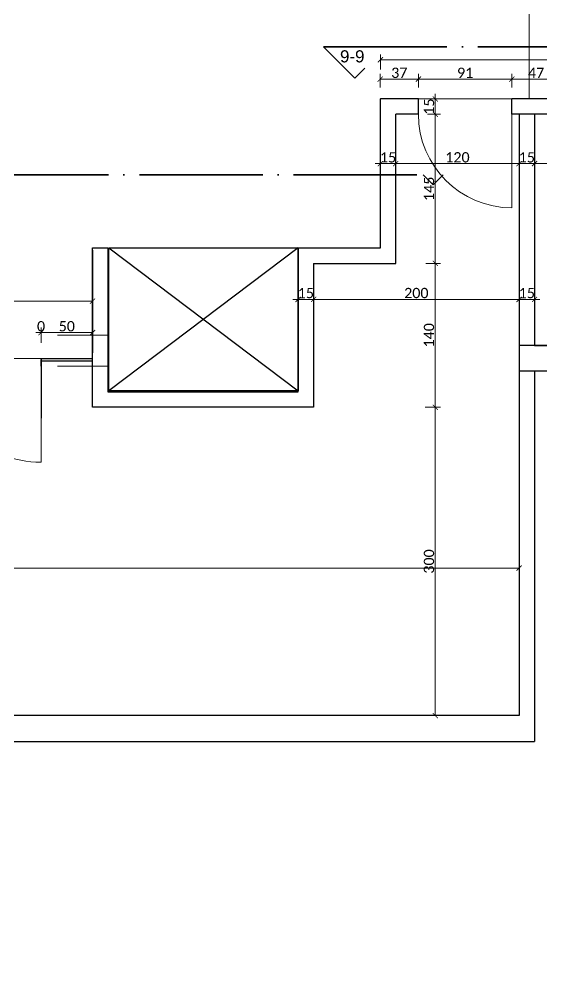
# Model space of a CAD drawing. Header units: centimetres. Extents: x -26724 to 60145, y -23645 to 6771.
# Drawn here: x -19306 to -18798, y 3697 to 4633 of the extents above; entities that cross this region are included whole.
import ezdxf

# ---------------------------------------------------------------- set-up
doc = ezdxf.new("R2010")
doc.units = ezdxf.units.CM
doc.linetypes.add('ACAD_ISO04W100', pattern=[30, 24, -3, 0, -3])
doc.linetypes.add('DALEKOVOD_VN', pattern=[5, 2.5, -2.5])
doc.layers.add('3.IZGLED 2', color=7, linetype='Continuous', lineweight=9, true_color=0x4a4a4a)
doc.layers.add('IZGLED 2', color=253, linetype='Continuous', lineweight=9, true_color=0x828282)
for name, color, linetype, lineweight in [('4.KOTE', 88, 'Continuous', 15), ('namjestaj', 150, 'Continuous', 5), ('prozori', 140, 'Continuous', 13), ('vrata', 83, 'Continuous', 18), ('zid', 7, 'Continuous', 40)]:
    doc.layers.add(name, color=color, linetype=linetype, lineweight=lineweight)
doc.styles.add('0.15', font='arial.ttf', dxfattribs={"height": 0.15})
doc.styles.get("Standard").update_dxf_attribs({"font": 'calibri.ttf'})
doc.dimstyles.new('ja 1 50', dxfattribs={"dimtxt": 10, "dimasz": 5, "dimexe": 5, "dimexo": 5, "dimgap": 1, "dimtad": 1, "dimdec": 0, "dimtxsty": 'Standard', "dimblk": 'ARCHTICK', "dimcen": 2.5, "dimclrd": 256, "dimclrt": 7, "dimadec": 0, "dimazin": 0, "dimtfac": 1, "dimtdec": 0, "dimtix": 1, "dimtmove": 1, "dimatfit": 3, "dimldrblk": 'ARCHTICK', "dimfxl": 10, "dimfxlon": 1, "dimlwd": 0, "dimlwe": 9, "dimarcsym": 0})

# ---------------------------------------------------------------- blocks, each defined once
blk = doc.blocks.new('_ArchTick')
at = {"color": 0, "linetype": 'ByBlock', "const_width": 0.15}
blk.add_lwpolyline([(-0.5, -0.5), (0.5, 0.5)], dxfattribs=at)
blk = doc.blocks.new('*D2937')
at = {"layer": '4.KOTE', "color": 0, "lineweight": 9, "transparency": 16777216}
for p, q in [((-19295.07, 5897.75), (-19295.07, 5884.44)), ((-19200.07, 5879.44), (-19200.07, 5894.44))]:
    blk.add_line(p, q, dxfattribs=at)
at = {"layer": '4.KOTE', "lineweight": 0, "transparency": 16777216}
blk.add_line((-19200.07, 5889.44), (-19295.07, 5889.44), dxfattribs=at)
at = {"layer": 'Defpoints', "color": 0, "lineweight": 50, "transparency": 16777216}
for p in [(-19295.07, 5910.46, 13.5), (-19295.07, 5889.44), (-19200.07, 3696.58, 13.5)]:
    blk.add_point(p, dxfattribs=at)
at = {"layer": '4.KOTE', "lineweight": 0, "transparency": 16777216, "xscale": 5, "yscale": 5, "zscale": 5, "rotation": 180}
blk.add_blockref('_ArchTick', (-19295.07, 5889.44), dxfattribs=at)
at = {"layer": '4.KOTE', "lineweight": 0, "transparency": 16777216, "xscale": 5, "yscale": 5, "zscale": 5}
blk.add_blockref('_ArchTick', (-19200.07, 5889.44), dxfattribs=at)
at = {"layer": '4.KOTE', "color": 7, "transparency": 16777216, "insert": (-19247.57, 5895.56), "char_height": 10, "attachment_point": 5}
blk.add_mtext('95', dxfattribs=at)
blk = doc.blocks.new('*D3062')
at = {"layer": '4.KOTE', "color": 0, "lineweight": 9, "transparency": 16777216}
for p, q in [((-19837.98, 4349.12), (-19837.98, 4363.7)), ((-19235.07, 4349.12), (-19235.07, 4363.7))]:
    blk.add_line(p, q, dxfattribs=at)
at = {"layer": '4.KOTE', "lineweight": 0, "transparency": 16777216}
blk.add_line((-19837.98, 4358.7), (-19235.07, 4358.7), dxfattribs=at)
at = {"layer": 'Defpoints', "color": 0, "lineweight": 50, "transparency": 16777216}
for p in [(-19235.07, 4358.7), (-19837.98, 4308.42, 13.5), (-19235.07, 4308.42, 13.5)]:
    blk.add_point(p, dxfattribs=at)
at = {"layer": '4.KOTE', "lineweight": 0, "transparency": 16777216, "xscale": 5, "yscale": 5, "zscale": 5, "rotation": 180}
blk.add_blockref('_ArchTick', (-19837.98, 4358.7), dxfattribs=at)
at = {"layer": '4.KOTE', "lineweight": 0, "transparency": 16777216, "xscale": 5, "yscale": 5, "zscale": 5}
blk.add_blockref('_ArchTick', (-19235.07, 4358.7), dxfattribs=at)
at = {"layer": '4.KOTE', "color": 7, "transparency": 16777216, "insert": (-19536.53, 4364.82), "char_height": 10, "attachment_point": 5}
blk.add_mtext('603', dxfattribs=at)
blk = doc.blocks.new('*D3066')
at = {"layer": '4.KOTE', "color": 0, "lineweight": 9, "transparency": 16777216}
for p, q in [((-19851.49, 4458.43), (-19866.49, 4458.43)), ((-19854.88, 4308.43), (-19866.49, 4308.43))]:
    blk.add_line(p, q, dxfattribs=at)
at = {"layer": '4.KOTE', "lineweight": 0, "transparency": 16777216}
blk.add_line((-19861.49, 4458.43), (-19861.49, 4308.43), dxfattribs=at)
at = {"layer": 'Defpoints', "color": 0, "lineweight": 50, "transparency": 16777216}
for p in [(0, 4458.43, 13.5), (-19861.49, 4308.43), (-19849.98, 4308.43, 13.5)]:
    blk.add_point(p, dxfattribs=at)
at = {"layer": '4.KOTE', "lineweight": 0, "transparency": 16777216, "xscale": 5, "yscale": 5, "zscale": 5}
for p, rotation in [((-19861.49, 4458.43), 90), ((-19861.49, 4308.43), 270)]:
    blk.add_blockref('_ArchTick', p, dxfattribs=dict(at, rotation=rotation))
at = {"layer": '4.KOTE', "color": 7, "transparency": 16777216, "insert": (-19867.61, 4383.43), "char_height": 10, "attachment_point": 5, "rotation": 90}
blk.add_mtext('150', dxfattribs=at)
blk = doc.blocks.new('*D3069')
at = {"layer": '4.KOTE', "color": 0, "lineweight": 9, "transparency": 16777216}
for p, q in [((-19656.35, 4628.46), (-19671.35, 4628.46)), ((-19666.35, 4563.46), (-19671.35, 4563.46))]:
    blk.add_line(p, q, dxfattribs=at)
at = {"layer": '4.KOTE', "lineweight": 0, "transparency": 16777216}
blk.add_line((-19666.35, 4628.46), (-19666.35, 4563.46), dxfattribs=at)
at = {"layer": 'Defpoints', "color": 0, "lineweight": 50, "transparency": 16777216}
for p in [(0, 4628.46, 40.5), (-19666.35, 4563.46), (-19666.35, 4563.46)]:
    blk.add_point(p, dxfattribs=at)
at = {"layer": '4.KOTE', "lineweight": 0, "transparency": 16777216, "xscale": 5, "yscale": 5, "zscale": 5}
for p, rotation in [((-19666.35, 4628.46), 90), ((-19666.35, 4563.46), 270)]:
    blk.add_blockref('_ArchTick', p, dxfattribs=dict(at, rotation=rotation))
at = {"layer": '4.KOTE', "color": 7, "transparency": 16777216, "insert": (-19672.47, 4595.96), "char_height": 10, "attachment_point": 5, "rotation": 90}
blk.add_mtext('65', dxfattribs=at)
blk = doc.blocks.new('*D3072')
at = {"layer": '4.KOTE', "color": 0, "lineweight": 9, "transparency": 16777216}
for p, q in [((-19990.07, 4089.09), (-19990.07, 4104.03)), ((-18820.07, 4089.09), (-18820.07, 4104.03))]:
    blk.add_line(p, q, dxfattribs=at)
at = {"layer": '4.KOTE', "lineweight": 0, "transparency": 16777216}
blk.add_line((-19990.07, 4099.03), (-18820.07, 4099.03), dxfattribs=at)
at = {"layer": 'Defpoints', "color": 0, "lineweight": 50, "transparency": 16777216}
for p in [(-18820.07, 4099.03), (-19990.07, 3955.49, 13.5), (-18820.07, 3955.49, 13.5)]:
    blk.add_point(p, dxfattribs=at)
at = {"layer": '4.KOTE', "lineweight": 0, "transparency": 16777216, "xscale": 5, "yscale": 5, "zscale": 5, "rotation": 180}
blk.add_blockref('_ArchTick', (-19990.07, 4099.03), dxfattribs=at)
at = {"layer": '4.KOTE', "lineweight": 0, "transparency": 16777216, "xscale": 5, "yscale": 5, "zscale": 5}
blk.add_blockref('_ArchTick', (-18820.07, 4099.03), dxfattribs=at)
at = {"layer": '4.KOTE', "color": 7, "transparency": 16777216, "insert": (-19405.07, 4105.15), "char_height": 10, "attachment_point": 5}
blk.add_mtext('1170', dxfattribs=at)
blk = doc.blocks.new('*D3073')
at = {"layer": '4.KOTE', "color": 0, "lineweight": 9, "transparency": 16777216}
for p, q in [((-18955.18, 4566.62), (-18955.18, 4579.72)), ((-18918.07, 4566.62), (-18918.07, 4579.72))]:
    blk.add_line(p, q, dxfattribs=at)
at = {"layer": '4.KOTE', "lineweight": 0, "transparency": 16777216}
blk.add_line((-18955.18, 4574.72), (-18918.07, 4574.72), dxfattribs=at)
at = {"layer": 'Defpoints', "color": 0, "lineweight": 50, "transparency": 16777216}
for p in [(-18918.07, 4574.72), (-18955.18, 4555.46, 13.5), (-18918.07, 4555.46, 13.5)]:
    blk.add_point(p, dxfattribs=at)
at = {"layer": '4.KOTE', "lineweight": 0, "transparency": 16777216, "xscale": 5, "yscale": 5, "zscale": 5, "rotation": 180}
blk.add_blockref('_ArchTick', (-18955.18, 4574.72), dxfattribs=at)
at = {"layer": '4.KOTE', "lineweight": 0, "transparency": 16777216, "xscale": 5, "yscale": 5, "zscale": 5}
blk.add_blockref('_ArchTick', (-18918.07, 4574.72), dxfattribs=at)
at = {"layer": '4.KOTE', "color": 7, "transparency": 16777216, "insert": (-18936.63, 4580.85), "char_height": 10, "attachment_point": 5}
blk.add_mtext('37', dxfattribs=at)
blk = doc.blocks.new('*D3074')
at = {"layer": '4.KOTE', "color": 0, "lineweight": 9, "transparency": 16777216}
for p, q in [((-18918.07, 4566.62), (-18918.07, 4579.72)), ((-18827.07, 4566.62), (-18827.07, 4579.72))]:
    blk.add_line(p, q, dxfattribs=at)
at = {"layer": '4.KOTE', "lineweight": 0, "transparency": 16777216}
blk.add_line((-18918.07, 4574.72), (-18827.07, 4574.72), dxfattribs=at)
at = {"layer": 'Defpoints', "color": 0, "lineweight": 50, "transparency": 16777216}
for p in [(-18827.07, 4574.72), (-18918.07, 4555.46, 13.5), (-18827.07, 4555.46, 13.5)]:
    blk.add_point(p, dxfattribs=at)
at = {"layer": '4.KOTE', "lineweight": 0, "transparency": 16777216, "xscale": 5, "yscale": 5, "zscale": 5, "rotation": 180}
blk.add_blockref('_ArchTick', (-18918.07, 4574.72), dxfattribs=at)
at = {"layer": '4.KOTE', "lineweight": 0, "transparency": 16777216, "xscale": 5, "yscale": 5, "zscale": 5}
blk.add_blockref('_ArchTick', (-18827.07, 4574.72), dxfattribs=at)
at = {"layer": '4.KOTE', "color": 7, "transparency": 16777216, "insert": (-18872.57, 4580.85), "char_height": 10, "attachment_point": 5}
blk.add_mtext('91', dxfattribs=at)
blk = doc.blocks.new('*D3075')
at = {"layer": '4.KOTE', "color": 0, "lineweight": 9, "transparency": 16777216}
for p, q in [((-18827.07, 4566.62), (-18827.07, 4579.72)), ((-18780.07, 4566.62), (-18780.07, 4579.72))]:
    blk.add_line(p, q, dxfattribs=at)
at = {"layer": '4.KOTE', "lineweight": 0, "transparency": 16777216}
blk.add_line((-18827.07, 4574.72), (-18780.07, 4574.72), dxfattribs=at)
at = {"layer": 'Defpoints', "color": 0, "lineweight": 50, "transparency": 16777216}
for p in [(-18780.07, 4574.72), (-18827.07, 4555.46, 13.5), (-18780.07, 4555.46, 13.5)]:
    blk.add_point(p, dxfattribs=at)
at = {"layer": '4.KOTE', "lineweight": 0, "transparency": 16777216, "xscale": 5, "yscale": 5, "zscale": 5, "rotation": 180}
blk.add_blockref('_ArchTick', (-18827.07, 4574.72), dxfattribs=at)
at = {"layer": '4.KOTE', "lineweight": 0, "transparency": 16777216, "xscale": 5, "yscale": 5, "zscale": 5}
blk.add_blockref('_ArchTick', (-18780.07, 4574.72), dxfattribs=at)
at = {"layer": '4.KOTE', "color": 7, "transparency": 16777216, "insert": (-18803.57, 4580.75), "char_height": 10, "attachment_point": 5}
blk.add_mtext('47', dxfattribs=at)
blk = doc.blocks.new('*D3078')
at = {"layer": '4.KOTE', "color": 0, "lineweight": 9, "transparency": 16777216}
for p, q in [((-18955.07, 4584.22), (-18955.07, 4598.53)), ((-18570.07, 4584.22), (-18570.07, 4598.53))]:
    blk.add_line(p, q, dxfattribs=at)
at = {"layer": '4.KOTE', "lineweight": 0, "transparency": 16777216}
blk.add_line((-18570.07, 4593.53), (-18955.07, 4593.53), dxfattribs=at)
at = {"layer": 'Defpoints', "color": 0, "lineweight": 50, "transparency": 16777216}
for p in [(-18955.07, 4593.53), (-18955.07, 4555.46, 13.5), (-18570.07, 4555.46, 13.5)]:
    blk.add_point(p, dxfattribs=at)
at = {"layer": '4.KOTE', "lineweight": 0, "transparency": 16777216, "xscale": 5, "yscale": 5, "zscale": 5, "rotation": 180}
blk.add_blockref('_ArchTick', (-18955.07, 4593.53), dxfattribs=at)
at = {"layer": '4.KOTE', "lineweight": 0, "transparency": 16777216, "xscale": 5, "yscale": 5, "zscale": 5}
blk.add_blockref('_ArchTick', (-18570.07, 4593.53), dxfattribs=at)
at = {"layer": '4.KOTE', "color": 7, "transparency": 16777216, "insert": (-18762.57, 4599.65), "char_height": 10, "attachment_point": 5}
blk.add_mtext('385', dxfattribs=at)
blk = doc.blocks.new('*D3080')
at = {"layer": '4.KOTE', "color": 0, "lineweight": 9, "transparency": 16777216}
for p, q in [((-18805.07, 4502.02), (-18805.07, 4487.48)), ((-18585.17, 4502.02), (-18585.17, 4487.48))]:
    blk.add_line(p, q, dxfattribs=at)
at = {"layer": '4.KOTE', "lineweight": 0, "transparency": 16777216}
blk.add_line((-18585.17, 4492.48), (-18805.07, 4492.48), dxfattribs=at)
at = {"layer": 'Defpoints', "color": 0, "lineweight": 50, "transparency": 16777216}
for p in [(-18805.07, 4540.46, 13.5), (-18585.17, 4540.46, 13.5), (-18805.07, 4492.48)]:
    blk.add_point(p, dxfattribs=at)
at = {"layer": '4.KOTE', "lineweight": 0, "transparency": 16777216, "xscale": 5, "yscale": 5, "zscale": 5, "rotation": 180}
blk.add_blockref('_ArchTick', (-18805.07, 4492.48), dxfattribs=at)
at = {"layer": '4.KOTE', "lineweight": 0, "transparency": 16777216, "xscale": 5, "yscale": 5, "zscale": 5}
blk.add_blockref('_ArchTick', (-18585.17, 4492.48), dxfattribs=at)
at = {"layer": '4.KOTE', "color": 7, "transparency": 16777216, "insert": (-18695.12, 4498.6), "char_height": 10, "attachment_point": 5}
blk.add_mtext('220', dxfattribs=at)
blk = doc.blocks.new('*D3081')
at = {"layer": '4.KOTE', "color": 0, "lineweight": 9, "transparency": 16777216}
for p, q in [((-18820.07, 4502.02), (-18820.07, 4487.48)), ((-18805.07, 4502.02), (-18805.07, 4487.48))]:
    blk.add_line(p, q, dxfattribs=at)
at = {"layer": '4.KOTE', "lineweight": 0, "transparency": 16777216}
for p, q in [((-18820.07, 4492.48), (-18825.07, 4492.48)), ((-18805.07, 4492.48), (-18820.07, 4492.48)), ((-18805.07, 4492.48), (-18800.07, 4492.48))]:
    blk.add_line(p, q, dxfattribs=at)
at = {"layer": 'Defpoints', "color": 0, "lineweight": 50, "transparency": 16777216}
for p in [(-18820.07, 4540.46, 13.5), (-18805.07, 4540.46, 13.5), (-18820.07, 4492.48)]:
    blk.add_point(p, dxfattribs=at)
at = {"layer": '4.KOTE', "lineweight": 0, "transparency": 16777216, "xscale": 5, "yscale": 5, "zscale": 5}
blk.add_blockref('_ArchTick', (-18820.07, 4492.48), dxfattribs=at)
at = {"layer": '4.KOTE', "lineweight": 0, "transparency": 16777216, "xscale": 5, "yscale": 5, "zscale": 5, "rotation": 180}
blk.add_blockref('_ArchTick', (-18805.07, 4492.48), dxfattribs=at)
at = {"layer": '4.KOTE', "color": 7, "transparency": 16777216, "insert": (-18812.57, 4498.56), "char_height": 10, "attachment_point": 5}
blk.add_mtext('15', dxfattribs=at)
blk = doc.blocks.new('*D3082')
at = {"layer": '4.KOTE', "color": 0, "lineweight": 9, "transparency": 16777216}
for p, q in [((-18940.07, 4502.02), (-18940.07, 4487.48)), ((-18820.07, 4502.02), (-18820.07, 4487.48))]:
    blk.add_line(p, q, dxfattribs=at)
at = {"layer": '4.KOTE', "lineweight": 0, "transparency": 16777216}
blk.add_line((-18820.07, 4492.48), (-18940.07, 4492.48), dxfattribs=at)
at = {"layer": 'Defpoints', "color": 0, "lineweight": 50, "transparency": 16777216}
for p in [(-18940.07, 4540.46, 13.5), (-18820.07, 4540.46, 13.5), (-18940.07, 4492.48)]:
    blk.add_point(p, dxfattribs=at)
at = {"layer": '4.KOTE', "lineweight": 0, "transparency": 16777216, "xscale": 5, "yscale": 5, "zscale": 5, "rotation": 180}
blk.add_blockref('_ArchTick', (-18940.07, 4492.48), dxfattribs=at)
at = {"layer": '4.KOTE', "lineweight": 0, "transparency": 16777216, "xscale": 5, "yscale": 5, "zscale": 5}
blk.add_blockref('_ArchTick', (-18820.07, 4492.48), dxfattribs=at)
at = {"layer": '4.KOTE', "color": 7, "transparency": 16777216, "insert": (-18880.07, 4498.6), "char_height": 10, "attachment_point": 5}
blk.add_mtext('120', dxfattribs=at)
blk = doc.blocks.new('*D3083')
at = {"layer": '4.KOTE', "color": 0, "lineweight": 9, "transparency": 16777216}
for p, q in [((-18955.07, 4502.02), (-18955.07, 4487.48)), ((-18940.07, 4502.02), (-18940.07, 4487.48))]:
    blk.add_line(p, q, dxfattribs=at)
at = {"layer": '4.KOTE', "lineweight": 0, "transparency": 16777216}
for p, q in [((-18955.07, 4492.48), (-18960.07, 4492.48)), ((-18940.07, 4492.48), (-18955.07, 4492.48)), ((-18940.07, 4492.48), (-18935.07, 4492.48))]:
    blk.add_line(p, q, dxfattribs=at)
at = {"layer": 'Defpoints', "color": 0, "lineweight": 50, "transparency": 16777216}
for p in [(-18955.07, 4540.5, 13.5), (-18940.07, 4540.46, 13.5), (-18955.07, 4492.48)]:
    blk.add_point(p, dxfattribs=at)
at = {"layer": '4.KOTE', "lineweight": 0, "transparency": 16777216, "xscale": 5, "yscale": 5, "zscale": 5}
blk.add_blockref('_ArchTick', (-18955.07, 4492.48), dxfattribs=at)
at = {"layer": '4.KOTE', "lineweight": 0, "transparency": 16777216, "xscale": 5, "yscale": 5, "zscale": 5, "rotation": 180}
blk.add_blockref('_ArchTick', (-18940.07, 4492.48), dxfattribs=at)
at = {"layer": '4.KOTE', "color": 7, "transparency": 16777216, "insert": (-18947.57, 4498.56), "char_height": 10, "attachment_point": 5}
blk.add_mtext('15', dxfattribs=at)
blk = doc.blocks.new('*D3084')
at = {"layer": '4.KOTE', "color": 0, "lineweight": 9, "transparency": 16777216}
for p, q in [((-19035.07, 4370.46), (-19035.07, 4355.46)), ((-19020.07, 4369.48), (-19020.07, 4355.46))]:
    blk.add_line(p, q, dxfattribs=at)
at = {"layer": '4.KOTE', "lineweight": 0, "transparency": 16777216}
for p, q in [((-19035.07, 4360.46), (-19040.07, 4360.46)), ((-19035.07, 4360.46), (-19020.07, 4360.46)), ((-19020.07, 4360.46), (-19015.07, 4360.46))]:
    blk.add_line(p, q, dxfattribs=at)
at = {"layer": 'Defpoints', "color": 0, "lineweight": 50, "transparency": 16777216}
for p in [(-19035.07, 4391.01), (-19020.07, 4391.01, 13.5), (-19020.07, 4360.46)]:
    blk.add_point(p, dxfattribs=at)
at = {"layer": '4.KOTE', "lineweight": 0, "transparency": 16777216, "xscale": 5, "yscale": 5, "zscale": 5}
blk.add_blockref('_ArchTick', (-19035.07, 4360.46), dxfattribs=at)
at = {"layer": '4.KOTE', "lineweight": 0, "transparency": 16777216, "xscale": 5, "yscale": 5, "zscale": 5, "rotation": 180}
blk.add_blockref('_ArchTick', (-19020.07, 4360.46), dxfattribs=at)
at = {"layer": '4.KOTE', "color": 7, "transparency": 16777216, "insert": (-19027.57, 4366.54), "char_height": 10, "attachment_point": 5}
blk.add_mtext('15', dxfattribs=at)
blk = doc.blocks.new('*D3085')
at = {"layer": '4.KOTE', "color": 0, "lineweight": 9, "transparency": 16777216}
for p, q in [((-19020.07, 4369.48), (-19020.07, 4355.46)), ((-18820.07, 4365.24), (-18820.07, 4355.46))]:
    blk.add_line(p, q, dxfattribs=at)
at = {"layer": '4.KOTE', "lineweight": 0, "transparency": 16777216}
blk.add_line((-19020.07, 4360.46), (-18820.07, 4360.46), dxfattribs=at)
at = {"layer": 'Defpoints', "color": 0, "lineweight": 50, "transparency": 16777216}
for p in [(-19020.07, 4391.01, 13.5), (-18820.07, 4368.74, 13.5), (-18820.07, 4360.46)]:
    blk.add_point(p, dxfattribs=at)
at = {"layer": '4.KOTE', "lineweight": 0, "transparency": 16777216, "xscale": 5, "yscale": 5, "zscale": 5, "rotation": 180}
blk.add_blockref('_ArchTick', (-19020.07, 4360.46), dxfattribs=at)
at = {"layer": '4.KOTE', "lineweight": 0, "transparency": 16777216, "xscale": 5, "yscale": 5, "zscale": 5}
blk.add_blockref('_ArchTick', (-18820.07, 4360.46), dxfattribs=at)
at = {"layer": '4.KOTE', "color": 7, "transparency": 16777216, "insert": (-18920.07, 4366.58), "char_height": 10, "attachment_point": 5}
blk.add_mtext('200', dxfattribs=at)
blk = doc.blocks.new('*D3086')
at = {"layer": '4.KOTE', "color": 0, "lineweight": 9, "transparency": 16777216}
for p, q in [((-18820.07, 4365.24), (-18820.07, 4355.46)), ((-18805.07, 4358.72), (-18805.07, 4355.46))]:
    blk.add_line(p, q, dxfattribs=at)
at = {"layer": '4.KOTE', "lineweight": 0, "transparency": 16777216}
for p, q in [((-18820.07, 4360.46), (-18825.07, 4360.46)), ((-18820.07, 4360.46), (-18805.07, 4360.46)), ((-18805.07, 4360.46), (-18800.07, 4360.46))]:
    blk.add_line(p, q, dxfattribs=at)
at = {"layer": 'Defpoints', "color": 0, "lineweight": 50, "transparency": 16777216}
for p in [(-18820.07, 4368.74, 13.5), (-18805.07, 4360.46, 13.5), (-18805.07, 4360.46)]:
    blk.add_point(p, dxfattribs=at)
at = {"layer": '4.KOTE', "lineweight": 0, "transparency": 16777216, "xscale": 5, "yscale": 5, "zscale": 5}
blk.add_blockref('_ArchTick', (-18820.07, 4360.46), dxfattribs=at)
at = {"layer": '4.KOTE', "lineweight": 0, "transparency": 16777216, "xscale": 5, "yscale": 5, "zscale": 5, "rotation": 180}
blk.add_blockref('_ArchTick', (-18805.07, 4360.46), dxfattribs=at)
at = {"layer": '4.KOTE', "color": 7, "transparency": 16777216, "insert": (-18812.57, 4366.54), "char_height": 10, "attachment_point": 5}
blk.add_mtext('15', dxfattribs=at)
blk = doc.blocks.new('*D3087')
at = {"layer": '4.KOTE', "lineweight": 0, "transparency": 16777216}
for p, q in [((-18901.62, 4555.46), (-18901.62, 4560.46)), ((-18901.62, 4555.46), (-18901.62, 4540.46)), ((-18901.62, 4540.46), (-18901.62, 4535.46))]:
    blk.add_line(p, q, dxfattribs=at)
at = {"layer": '4.KOTE', "color": 0, "lineweight": 9, "transparency": 16777216}
for p, q in [((-18909.32, 4555.46), (-18896.62, 4555.46)), ((-18909.32, 4540.46), (-18896.62, 4540.46))]:
    blk.add_line(p, q, dxfattribs=at)
at = {"layer": 'Defpoints', "color": 0, "lineweight": 50, "transparency": 16777216}
for p in [(-18918.07, 4555.46, 13.5), (-18918.07, 4540.46, 13.5), (-18901.62, 4540.46)]:
    blk.add_point(p, dxfattribs=at)
at = {"layer": '4.KOTE', "lineweight": 0, "transparency": 16777216, "xscale": 5, "yscale": 5, "zscale": 5}
for p, rotation in [((-18901.62, 4555.46), 270), ((-18901.62, 4540.46), 90)]:
    blk.add_blockref('_ArchTick', p, dxfattribs=dict(at, rotation=rotation))
at = {"layer": '4.KOTE', "color": 7, "transparency": 16777216, "insert": (-18907.71, 4547.96), "char_height": 10, "attachment_point": 5, "rotation": 90}
blk.add_mtext('15', dxfattribs=at)
blk = doc.blocks.new('*D3088')
at = {"layer": '4.KOTE', "color": 0, "lineweight": 9, "transparency": 16777216}
for p, q in [((-18909.32, 4540.46), (-18896.62, 4540.46)), ((-18910.95, 4395.46), (-18896.62, 4395.46))]:
    blk.add_line(p, q, dxfattribs=at)
at = {"layer": '4.KOTE', "lineweight": 0, "transparency": 16777216}
blk.add_line((-18901.62, 4540.46), (-18901.62, 4395.46), dxfattribs=at)
at = {"layer": 'Defpoints', "color": 0, "lineweight": 50, "transparency": 16777216}
for p in [(-18918.07, 4540.46, 13.5), (-18940.07, 4395.46, 13.5), (-18901.62, 4395.46)]:
    blk.add_point(p, dxfattribs=at)
at = {"layer": '4.KOTE', "lineweight": 0, "transparency": 16777216, "xscale": 5, "yscale": 5, "zscale": 5}
for p, rotation in [((-18901.62, 4540.46), 90), ((-18901.62, 4395.46), 270)]:
    blk.add_blockref('_ArchTick', p, dxfattribs=dict(at, rotation=rotation))
at = {"layer": '4.KOTE', "color": 7, "transparency": 16777216, "insert": (-18907.71, 4467.96), "char_height": 10, "attachment_point": 5, "rotation": 90}
blk.add_mtext('145', dxfattribs=at)
blk = doc.blocks.new('*D3089')
at = {"layer": '4.KOTE', "color": 0, "lineweight": 9, "transparency": 16777216}
for p, q in [((-18910.95, 4395.46), (-18896.62, 4395.46)), ((-18911.53, 4255.46), (-18896.62, 4255.46))]:
    blk.add_line(p, q, dxfattribs=at)
at = {"layer": '4.KOTE', "lineweight": 0, "transparency": 16777216}
blk.add_line((-18901.62, 4395.46), (-18901.62, 4255.46), dxfattribs=at)
at = {"layer": 'Defpoints', "color": 0, "lineweight": 50, "transparency": 16777216}
for p in [(-18940.07, 4395.46, 13.5), (-19020.07, 4255.46, 13.5), (-18901.62, 4255.46)]:
    blk.add_point(p, dxfattribs=at)
at = {"layer": '4.KOTE', "lineweight": 0, "transparency": 16777216, "xscale": 5, "yscale": 5, "zscale": 5}
for p, rotation in [((-18901.62, 4395.46), 90), ((-18901.62, 4255.46), 270)]:
    blk.add_blockref('_ArchTick', p, dxfattribs=dict(at, rotation=rotation))
at = {"layer": '4.KOTE', "color": 7, "transparency": 16777216, "insert": (-18907.75, 4325.46), "char_height": 10, "attachment_point": 5, "rotation": 90}
blk.add_mtext('140', dxfattribs=at)
blk = doc.blocks.new('*D3090')
at = {"layer": '4.KOTE', "color": 0, "lineweight": 9, "transparency": 16777216}
for p, q in [((-18911.53, 4255.46), (-18896.62, 4255.46)), ((-18891.84, 3955.46), (-18906.62, 3955.46))]:
    blk.add_line(p, q, dxfattribs=at)
at = {"layer": '4.KOTE', "lineweight": 0, "transparency": 16777216}
blk.add_line((-18901.62, 4255.46), (-18901.62, 3955.46), dxfattribs=at)
at = {"layer": 'Defpoints', "color": 0, "lineweight": 50, "transparency": 16777216}
for p in [(-19020.07, 4255.46, 13.5), (-18901.62, 3955.46), (-18828.96, 3955.46, 13.5)]:
    blk.add_point(p, dxfattribs=at)
at = {"layer": '4.KOTE', "lineweight": 0, "transparency": 16777216, "xscale": 5, "yscale": 5, "zscale": 5}
for p, rotation in [((-18901.62, 4255.46), 90), ((-18901.62, 3955.46), 270)]:
    blk.add_blockref('_ArchTick', p, dxfattribs=dict(at, rotation=rotation))
at = {"layer": '4.KOTE', "color": 7, "transparency": 16777216, "insert": (-18907.75, 4105.46), "char_height": 10, "attachment_point": 5, "rotation": 90}
blk.add_mtext('300', dxfattribs=at)
blk = doc.blocks.new('*D3097')
at = {"layer": '4.KOTE', "lineweight": 0, "transparency": 16777216}
for q in [(-19290.18, 4328.12), (-19280.18, 4328.12)]:
    blk.add_line((-19285.18, 4328.12), q, dxfattribs=at)
at = {"layer": '4.KOTE', "color": 0, "lineweight": 9, "transparency": 16777216}
for p in [(-19285.18, 4318.12), (-19285.18, 4319.27)]:
    blk.add_line(p, (-19285.18, 4333.12), dxfattribs=at)
at = {"layer": 'Defpoints', "color": 0, "lineweight": 50, "transparency": 16777216}
for p in [(-19285.18, 4328.12), (-19285.18, 4308.46), (-19285.18, 4300.56, 13.5)]:
    blk.add_point(p, dxfattribs=at)
at = {"layer": '4.KOTE', "lineweight": 0, "transparency": 16777216, "xscale": 5, "yscale": 5, "zscale": 5}
blk.add_blockref('_ArchTick', (-19285.18, 4328.12), dxfattribs=at)
at = {"layer": '4.KOTE', "lineweight": 0, "transparency": 16777216, "xscale": 5, "yscale": 5, "zscale": 5, "rotation": 180}
blk.add_blockref('_ArchTick', (-19285.18, 4328.12), dxfattribs=at)
at = {"layer": '4.KOTE', "color": 7, "transparency": 16777216, "insert": (-19285.18, 4334.25), "char_height": 10, "attachment_point": 5}
blk.add_mtext('0', dxfattribs=at)
blk = doc.blocks.new('*D3098')
at = {"layer": '4.KOTE', "color": 0, "lineweight": 9, "transparency": 16777216}
for p, q in [((-19285.18, 4319.26), (-19285.18, 4333.12)), ((-19235.07, 4319.43), (-19235.07, 4333.12))]:
    blk.add_line(p, q, dxfattribs=at)
at = {"layer": '4.KOTE', "lineweight": 0, "transparency": 16777216}
blk.add_line((-19285.18, 4328.12), (-19235.07, 4328.12), dxfattribs=at)
at = {"layer": 'Defpoints', "color": 0, "lineweight": 50, "transparency": 16777216}
for p in [(-19235.07, 4328.12), (-19285.18, 4300.56, 13.5), (-19235.07, 4303.06, 13.5)]:
    blk.add_point(p, dxfattribs=at)
at = {"layer": '4.KOTE', "lineweight": 0, "transparency": 16777216, "xscale": 5, "yscale": 5, "zscale": 5, "rotation": 180}
blk.add_blockref('_ArchTick', (-19285.18, 4328.12), dxfattribs=at)
at = {"layer": '4.KOTE', "lineweight": 0, "transparency": 16777216, "xscale": 5, "yscale": 5, "zscale": 5}
blk.add_blockref('_ArchTick', (-19235.07, 4328.12), dxfattribs=at)
at = {"layer": '4.KOTE', "color": 7, "transparency": 16777216, "insert": (-19260.13, 4334.24), "char_height": 10, "attachment_point": 5}
blk.add_mtext('50', dxfattribs=at)

msp = doc.modelspace()

# ---------------------------------------------------------------- linework, layer by layer
at = {"layer": '3.IZGLED 2', "color": 32, "linetype": 'DALEKOVOD_VN', "ltscale": 20, "true_color": 0xcd6928}
for p, q in [((-19219.33, 4325.46, 13.5), (-19989.98, 4325.46, 13.5)), ((-19219.33, 4295.46, 13.5), (-19989.98, 4295.46, 13.5))]:
    msp.add_line(p, q, dxfattribs=at)
at = {"layer": '3.IZGLED 2', "ltscale": 12, "elevation": 13.5}
msp.add_lwpolyline([(-18810.18, 4555.46), (-18955.18, 4555.46), (-18955.18, 4410.46), (-19035.18, 4410.46), (-19035.18, 4270.46), (-19220.18, 4270.46), (-19220.18, 4410.46), (-19235.18, 4410.46), (-19235.18, 4303.06), (-19360.18, 4303.05), (-19360.18, 5515.46), (-18810.18, 5515.46), (-18810.18, 4555.46)], dxfattribs=at)
at = {"layer": 'IZGLED 2', "color": 32, "linetype": 'ACAD_ISO04W100', "lineweight": 35, "ltscale": 5}
for p, q in [((-19010.3, 4605.98), (-17833.63, 4605.98)), ((-20090.14, 4481.56), (-18913.48, 4481.56))]:
    msp.add_line(p, q, dxfattribs=at)
at = {"layer": 'IZGLED 2', "color": 32, "lineweight": 35}
for p, q in [((-19010.3, 4605.98), (-18979.84, 4575.53)), ((-18970.07, 4585.3), (-18979.84, 4575.53)), ((-18903.71, 4471.79), (-18913.48, 4481.56)), ((-18893.94, 4481.56), (-18903.71, 4471.79))]:
    msp.add_line(p, q, dxfattribs=at)
at = {"layer": 'namjestaj', "lineweight": 25, "ltscale": 12}
for p, q in [((-19219.33, 4410.46), (-19035.07, 4271.45)), ((-19035.07, 4410.46), (-19219.33, 4271.45))]:
    msp.add_line(p, q, dxfattribs=at)
msp.add_lwpolyline([(-19219.33, 4271.45), (-19219.33, 4410.46), (-19035.07, 4410.46), (-19035.07, 4271.45)], close=True, dxfattribs=at)
at = {"layer": 'prozori', "lineweight": 25, "ltscale": 12}
for p, q in [((-19285.18, 4303.06, 13.5), (-19235.07, 4303.06, 13.5)), ((-19285.18, 4295.46), (-19285.18, 4301.96)), ((-19285.18, 4301.96), (-19285.18, 4244.83)), ((-19285.18, 4300.56, 13.5), (-19235.07, 4300.56, 13.5))]:
    msp.add_line(p, q, dxfattribs=at)
at = {"layer": 'prozori'}
for p, q in [((-19285.18, 4300.56, 13.5), (-19285.18, 4303.06, 13.5)), ((-19285.18, 4201.95), (-19285.18, 4301.96)), ((-19285.18, 4201.95), (-19285.18, 4301.96))]:
    msp.add_line(p, q, dxfattribs=at)
msp.add_arc((-19285.18, 4301.96), 100.01, 179.37256, 270, dxfattribs=at)
at = {"layer": 'vrata'}
msp.add_line((-18827.07, 4540.46, 13.5), (-18827.07, 4449.46, 13.5), dxfattribs=at)
msp.add_arc((-18827.07, 4540.46, 13.5), 91, 180, 270, dxfattribs=at)
at = {"layer": 'zid', "lineweight": 30}
for p, q in [((-18918.07, 4555.46, 13.5), (-18955.07, 4555.46, 13.5)), ((-18918.07, 4540.46, 13.5), (-18918.07, 4555.46, 13.5)), ((-18780.07, 4555.46, 13.5), (-18827.07, 4555.46, 13.5)), ((-18827.07, 4540.46, 13.5), (-18827.07, 4555.46, 13.5)), ((-18918.07, 4540.46, 13.5), (-18940.07, 4540.46, 13.5)), ((-18780.07, 4540.46, 13.5), (-18827.07, 4540.46, 13.5)), ((-18820.07, 4540.46, 13.5), (-18820.07, 4290.46, 13.5)), ((-18805.07, 4540.46, 13.5), (-18805.07, 4315.44, 13.5)), ((-19235.07, 4408.46, 13.5), (-19235.07, 4410.46, 13.5)), ((-19235.07, 4410.46, 13.5), (-19220.07, 4410.46, 13.5)), ((-19220.07, 4410.46, 13.5), (-19220.07, 4270.46, 13.5)), ((-19035.07, 4270.46, 13.5), (-19035.07, 4410.46, 13.5)), ((-19235.07, 4255.46, 13.5), (-19235.07, 4408.46, 13.5)), ((-19235.07, 4408.46, 13.5), (-19235.07, 4308.46, 13.5)), ((-19020.07, 4395.46, 13.5), (-19020.07, 4319.36, 13.5)), ((-19020.07, 4319.36, 13.5), (-19020.07, 4255.46, 13.5)), ((-18545.07, 4315.44, 13.5), (-18820.07, 4315.44, 13.5)), ((-18805.07, 4315.44, 13.5), (-18585.17, 4315.44, 13.5)), ((-17955.57, 4290.46, 13.5), (-18820.07, 4290.46, 13.5)), ((-18805.07, 4290.46, 13.5), (-18805.07, 3930.46, 13.5)), ((-19220.07, 4270.46, 13.5), (-19035.07, 4270.46, 13.5)), ((-19020.07, 4255.46, 13.5), (-19235.07, 4255.46, 13.5)), ((-18820.07, 3955.46, 13.5), (-19990.07, 3955.49, 13.5)), ((-20015.07, 3930.46, 13.5), (-18805.07, 3930.46, 13.5))]:
    msp.add_line(p, q, dxfattribs=at)
at = {"layer": 'zid', "lineweight": 30, "elevation": 13.5}
for points in [[(-19035.07, 4410.46), (-18955.07, 4410.46), (-18955.07, 4555.46)], [(-19020.07, 4395.46), (-18940.07, 4395.46), (-18940.07, 4540.46)], [(-18820.07, 4290.46), (-18820.07, 3955.46)]]:
    msp.add_lwpolyline(points, dxfattribs=at)

# ---------------------------------------------------------------- texts
at = {"layer": 'IZGLED 2', "color": 32, "style": '0.15'}
msp.add_text('9-9', height=11.788, dxfattribs=at).set_placement((-18994.33, 4590.98))

# ---------------------------------------------------------------- dimensions: what is measured, and where the dimension line sits
at = {"layer": '4.KOTE'}
for base, p1, p2, picture, middle in [((-19295.07, 5889.44), (-19200.07, 3696.58, 13.5), (-19295.07, 5910.46, 13.5), '*D2937', (-19247.57, 5895.56)), ((-18955.07, 4593.53), (-18570.07, 4555.46, 13.5), (-18955.07, 4555.46, 13.5), '*D3078', (-18762.57, 4599.65)), ((-18918.07, 4574.72), (-18955.18, 4555.46, 13.5), (-18918.07, 4555.46, 13.5), '*D3073', (-18936.63, 4580.85)), ((-18827.07, 4574.72), (-18918.07, 4555.46, 13.5), (-18827.07, 4555.46, 13.5), '*D3074', (-18872.57, 4580.85)), ((-18780.07, 4574.72), (-18827.07, 4555.46, 13.5), (-18780.07, 4555.46, 13.5), '*D3075', (-18803.57, 4580.75)), ((-18955.07, 4492.48), (-18940.07, 4540.46, 13.5), (-18955.07, 4540.5, 13.5), '*D3083', (-18947.57, 4498.56)), ((-18940.07, 4492.48), (-18820.07, 4540.46, 13.5), (-18940.07, 4540.46, 13.5), '*D3082', (-18880.07, 4498.6)), ((-18820.07, 4492.48), (-18805.07, 4540.46, 13.5), (-18820.07, 4540.46, 13.5), '*D3081', (-18812.57, 4498.56)), ((-18805.07, 4492.48), (-18585.17, 4540.46, 13.5), (-18805.07, 4540.46, 13.5), '*D3080', (-18695.12, 4498.6)), ((-19020.07, 4360.46), (-19035.07, 4391.01), (-19020.07, 4391.01, 13.5), '*D3084', (-19027.57, 4366.54)), ((-18820.07, 4360.46), (-19020.07, 4391.01, 13.5), (-18820.07, 4368.74, 13.5), '*D3085', (-18920.07, 4366.58)), ((-18805.07, 4360.46), (-18820.07, 4368.74, 13.5), (-18805.07, 4360.46, 13.5), '*D3086', (-18812.57, 4366.54)), ((-19235.07, 4358.7), (-19837.98, 4308.42, 13.5), (-19235.07, 4308.42, 13.5), '*D3062', (-19536.53, 4364.82)), ((-19285.17685, 4328.12371783), (-19285.17685, 4308.46097936), (-19285.17685, 4300.55799898, 13.5), '*D3097', (-19285.17685, 4334.24679475)), ((-19235.07, 4328.12), (-19285.18, 4300.56, 13.5), (-19235.07, 4303.06, 13.5), '*D3098', (-19260.13, 4334.24)), ((-18820.07, 4099.03), (-19990.07, 3955.49, 13.5), (-18820.07, 3955.49, 13.5), '*D3072', (-19405.07, 4105.15))]:
    dim = msp.add_linear_dim(base=base, p1=p1, p2=p2, dimstyle='ja 1 50', dxfattribs=at)
    dim.commit()
    dim.dimension.update_dxf_attribs({"geometry": picture, "text_midpoint": middle})
for base, p1, p2, picture, middle in [((-19666.35, 4563.46), (0, 4628.46, 40.5), (-19666.35, 4563.46), '*D3069', (-19672.47, 4595.96)), ((-18901.62, 4540.46), (-18918.07, 4555.46, 13.5), (-18918.07, 4540.46, 13.5), '*D3087', (-18907.71, 4547.96)), ((-18901.62, 4395.46), (-18918.07, 4540.46, 13.5), (-18940.07, 4395.46, 13.5), '*D3088', (-18907.71, 4467.96)), ((-19861.49, 4308.43), (0, 4458.43, 13.5), (-19849.98, 4308.43, 13.5), '*D3066', (-19867.61, 4383.43)), ((-18901.62, 4255.46), (-18940.07, 4395.46, 13.5), (-19020.07, 4255.46, 13.5), '*D3089', (-18907.75, 4325.46)), ((-18901.62, 3955.46), (-19020.07, 4255.46, 13.5), (-18828.96, 3955.46, 13.5), '*D3090', (-18907.75, 4105.46))]:
    dim = msp.add_linear_dim(base=base, p1=p1, p2=p2, angle=90, dimstyle='ja 1 50', dxfattribs=at)
    dim.commit()
    dim.dimension.update_dxf_attribs({"geometry": picture, "text_midpoint": middle})

doc.saveas('drawing.dxf')
